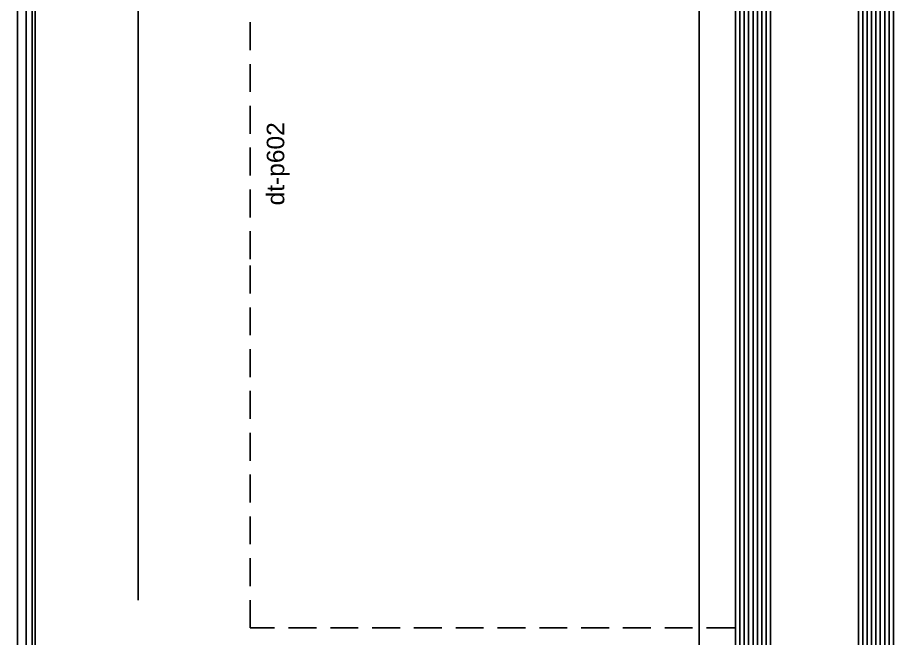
# Model space of a CAD drawing. Header units: inches. Extents: x -772 to 6765, y -813 to 4093.
# Drawn here: x 5996.67 to 6016.63, y 2079.23 to 2093.38 of the extents above; entities that cross this region are included whole.
import ezdxf

# ---------------------------------------------------------------- set-up
doc = ezdxf.new("R2010")
doc.units = ezdxf.units.IN
doc.header["$MEASUREMENT"] = 0
doc.linetypes.add('HIDDEN', pattern=[9.525, 6.35, -3.175])
for name, color, linetype in [('aksoy_bant', 1, 'Continuous'), ('aksoy_block', 7, 'Continuous'), ('aksoy_detaytarama', 252, 'Continuous'), ('aksoy_kapali', 3, 'Continuous'), ('aksoy_silikon', 1, 'Continuous'), ('H_FAC_Cam', 153, 'Continuous'), ('H_FAC_Giydirme', 100, 'Continuous'), ('H_FAC_Metal', 181, 'Continuous'), ('H_GEN_Greyscale1', 251, 'Continuous'), ('H_GEN_YalitimIsi', 32, 'BATTING')]:
    doc.layers.add(name, color=color, linetype=linetype)
doc.styles.get("Standard").update_dxf_attribs({"font": 'arial.ttf'})
doc.linetypes.add('BATTING', pattern='A,0.00254,-2.54,[134,ltypeshp.shx,S=2.54,R=0,X=-2.54,Y=0],-5.08,[134,ltypeshp.shx,S=2.54,R=180,X=2.54,Y=0],-2.54', length=10.16254)

# ---------------------------------------------------------------- blocks, each defined once
blk = doc.blocks.new('*U232')
at = {"layer": 'aksoy_detaytarama'}
for p, q in [((-262.44, -73.82), (480.06, -73.82)), ((-262.44, -74.82), (480.06, -74.82)), ((-262.44, -75.82), (480.06, -75.82)), ((-262.44, -76.82), (480.06, -76.82)), ((-262.44, -77.82), (480.06, -77.82)), ((-262.44, -78.82), (480.06, -78.82)), ((-262.44, -79.82), (480.06, -79.82)), ((-262.44, -101.82), (480.06, -101.82)), ((-262.44, -102.82), (480.06, -102.82)), ((-262.44, -103.82), (480.06, -103.82)), ((-262.44, -104.82), (480.06, -104.82)), ((-262.44, -105.82), (480.06, -105.82)), ((-262.44, -106.82), (480.06, -106.82)), ((-262.44, -107.82), (480.06, -107.82))]:
    blk.add_line(p, q, dxfattribs=at)
at = {"layer": 'aksoy_kapali', "linetype": 'HIDDEN'}
blk.add_lwpolyline([(-262.44, 37.79), (480.06, 37.79)], dxfattribs=at)
at = {"layer": 'H_FAC_Cam'}
for points in [[(480.06, -72.82), (-262.44, -72.82)], [(-262.44, -80.82), (480.06, -80.82)], [(480.06, -100.82), (-262.44, -100.82)], [(-262.44, -108.82), (480.06, -108.82)]]:
    blk.add_lwpolyline(points, dxfattribs=at)
at = {"layer": 'H_FAC_Metal'}
for points in [[(480.06, 90.79), (-262.44, 90.79)], [(-262.44, 88.79), (480.06, 88.79)]]:
    blk.add_lwpolyline(points, dxfattribs=at)
at = {"layer": 'H_GEN_Greyscale1'}
blk.add_line((-262.44, -64.56), (480.06, -64.56), dxfattribs=at)
blk.add_lwpolyline([(480.06, 86.79), (-262.44, 86.79)], dxfattribs=at)
at = {"layer": 'H_GEN_YalitimIsi', "ltscale": 0.1}
blk.add_line((-262.44, 63.29), (480.06, 63.29), dxfattribs=at)
at = {"layer": 'aksoy_kapali', "ltscale": 0.5}
blk.add_text('dt-p602', height=4, dxfattribs=at).set_placement((-250.2, 30))
blk = doc.blocks.new('c5(8 20 8) silikon')
at = {"layer": 'aksoy_detaytarama'}
h = blk.add_hatch(dxfattribs=at)
h.set_pattern_fill('DOTS', color=256, scale=0.3)
h.set_pattern_definition([(360, (-3363.5278, -5310.10926), (0.238125, 0.47625), [0, -0.47625])])
h.paths.add_polyline_path([(-26.28, -10), (-26.28, -8), (-15.48, -8), (-13, 8.87), (-13, 10), (-7, 10), (-7, -10)])
at = {"layer": 'aksoy_bant'}
for points in [[(-4.83, 10), (-0.3, 10), (-0.3, 9.75), (-4.83, 9.75)], [(-4.83, -9.75), (-0.3, -9.75), (-0.3, -10), (-4.83, -10)]]:
    blk.add_lwpolyline(points, close=True, dxfattribs=at)
at = {"layer": 'aksoy_detaytarama'}
for p, q in [((-27.28, 17), (122.72, 17)), ((-27.28, 16), (122.72, 16)), ((-27.28, 15), (122.72, 15)), ((-27.28, 14), (122.72, 14)), ((-27.28, 13), (122.72, 13)), ((-27.28, 12), (122.72, 12)), ((-27.28, 11), (122.72, 11)), ((-27.28, -11), (122.72, -11)), ((-27.28, -12), (122.72, -12)), ((-27.28, -13), (122.72, -13)), ((-27.28, -14), (122.72, -14)), ((-27.28, -15), (122.72, -15)), ((-27.28, -16), (122.72, -16)), ((-27.28, -17), (122.72, -17))]:
    blk.add_line(p, q, dxfattribs=at)
at = {"layer": 'aksoy_silikon'}
blk.add_lwpolyline([(-26.28, -10), (-26.28, -8), (-15.48, -8), (-13, 8.87), (-13, 10), (-7, 10), (-7, -10)], close=True, dxfattribs=at)
at = {"layer": 'H_FAC_Cam'}
for points in [[(122.72, 18), (-26.28, 18), (-27.28, 17), (-27.28, 11), (-26.29, 10), (122.72, 10)], [(122.72, -10), (-26.28, -10), (-27.28, -11), (-27.28, -17), (-26.28, -18), (122.72, -18)]]:
    blk.add_lwpolyline(points, dxfattribs=at)
at = {"layer": 'H_FAC_Giydirme', "ltscale": 10}
for points in [[(-0.3, 9.75), (-4.83, 9.75, 0.198912), (-5.12, 9.63), (-6.88, 7.87, 0.198912), (-7, 7.58), (-7, -7.58, 0.198912), (-6.88, -7.87), (-5.12, -9.63, 0.198912), (-4.83, -9.75), (-0.3, -9.75, 0.414214), (0, -9.45), (0, 9.45, 0.414214)], [(-5.81, 7.53, 0.198912), (-6.1, 6.82), (-6.1, -6.82, 0.198912), (-5.81, -7.53), (-4.88, -8.46, 0.198912), (-4.17, -8.75), (-1.8, -8.75, 0.414214), (-1.3, -8.25), (-1.3, 8.25, 0.414214), (-1.8, 8.75), (-4.17, 8.75, 0.198912), (-4.88, 8.46)]]:
    blk.add_lwpolyline(points, format="xyb", close=True, dxfattribs=at)
at = {"layer": 'aksoy_kapali', "ltscale": 0.5}
blk.add_text('C5', height=2, dxfattribs=at).set_placement((1.9, 6.19))
blk = doc.blocks.new('dt-p102')
at = {"layer": 'aksoy_kapali', "linetype": 'HIDDEN'}
blk.add_lwpolyline([(75.99, -157.72), (75.99, -47.36), (159.99, -47.36)], dxfattribs=at)
at = {"layer": 'H_FAC_Metal'}
blk.add_lwpolyline([(160, 5.64), (5, 5.64), (5, 3.64), (160, 3.64)], dxfattribs=at)
at = {"layer": 'H_GEN_Greyscale1'}
blk.add_line((27.55, -149.71), (160, -149.71), dxfattribs=at)
blk.add_lwpolyline([(160, 1.64), (25.5, 1.64), (25.5, -144.21)], dxfattribs=at)
at = {"layer": 'H_GEN_YalitimIsi', "ltscale": 2.5}
blk.add_line((82.35, -21.86), (159.99, -21.86), dxfattribs=at)
at = {"layer": 'aksoy_block'}
blk.add_blockref('c5(8 20 8) silikon', (37.28, -175.97), dxfattribs=at)

msp = doc.modelspace()

# ---------------------------------------------------------------- linework, layer by layer
at = {"layer": 'H_GEN_Greyscale1'}
msp.add_line((5997, 2491.875), (5997, 1753.125), dxfattribs=at)

# ---------------------------------------------------------------- block references
at = {"layer": 'aksoy_block', "lineweight": 5, "xscale": 0.1, "yscale": 0.1, "zscale": 0.1, "rotation": 90}
msp.add_blockref('*U232', (6005.744, 2114.119), dxfattribs=at)
at = {"layer": 'aksoy_block', "xscale": 0.1, "yscale": 0.1, "zscale": 0.1, "rotation": 90}
msp.add_blockref('dt-p102', (5997.229, 2071.875), dxfattribs=at)

doc.saveas('drawing.dxf')
